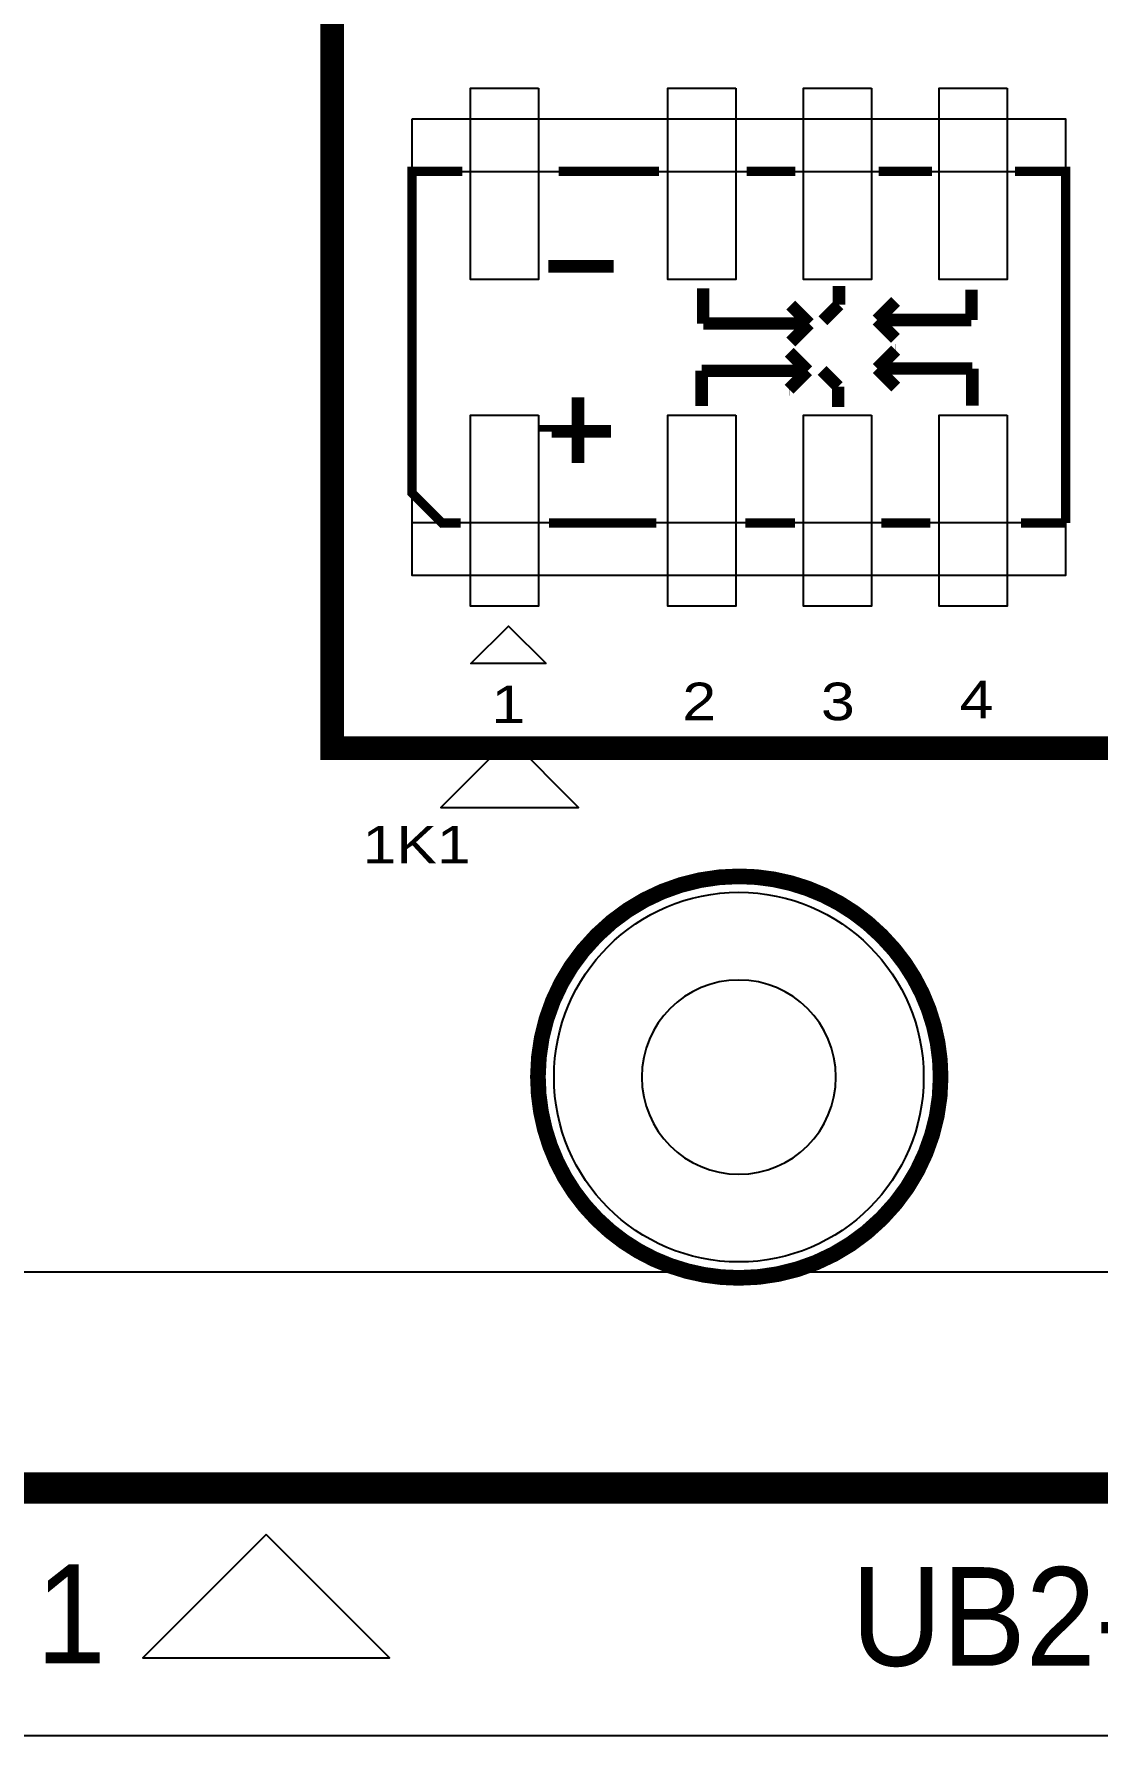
# Model space of a CAD drawing. Extents: x -0.3 to 74.7, y -2.5 to 45.9.
# Drawn here: x 20.46 to 37.71, y -2.54 to 25.06 of the extents above; entities that cross this region are included whole.
import ezdxf

# ---------------------------------------------------------------- set-up
doc = ezdxf.new("R2010")
doc.units = 0
for name, color, linetype in [('BG_OUTLINE', 254, 'CONTINUOUS'), ('BG_SILKSCREEN_TOP', 6, 'CONTINUOUS'), ('PG_SILKSCREEN_TOP', 5, 'CONTINUOUS'), ('PIN_TOP', 80, 'CONTINUOUS'), ('RD_SILKSCREEN_TOP', 142, 'CONTINUOUS')]:
    doc.layers.add(name, color=color, linetype=linetype)

msp = doc.modelspace()

# ---------------------------------------------------------------- linework, layer by layer
at = {"layer": 'BG_OUTLINE'}
msp.add_lwpolyline([(64.998346, 0), (64.998346, -2.54), (0, -2.54), (0, 39.958772), (64.998346, 39.958772), (64.998346, 0)], dxfattribs=at)
msp.add_lwpolyline([(33.464246, 8.142986, 1), (30.314646, 8.142986, 1)], format="xyb", close=True, dxfattribs=at)
at = {"layer": 'BG_SILKSCREEN_TOP'}
for points, const_width in [([(13.38961, 38.479222), (50.389536, 38.479222), (50.389536, 1.479296), (13.38961, 1.479296), (13.38961, 38.479222)], 0.508), ([(25.295606, 26.477976), (38.295326, 26.477976), (38.295326, 13.478002), (25.295606, 13.478002), (25.295606, 26.477976)], 0.381)]:
    msp.add_lwpolyline(points, dxfattribs=dict(at, const_width=const_width))
for points in [[(16.889476, 34.979356), (46.889416, 34.979356), (46.889416, 4.979416), (16.889476, 4.979416), (16.889476, 34.979356)], [(26.589482, 23.679404), (37.18941, 23.679404), (37.18941, 16.279368), (26.589482, 16.279368), (26.589482, 23.679404)], [(26.589482, 17.129506), (26.589482, 22.82952), (37.18941, 22.82952), (37.18941, 17.129506), (26.589482, 17.129506)]]:
    msp.add_lwpolyline(points, dxfattribs=at)
for points in [[(28.173934, 13.63472), (27.056334, 12.51712), (29.291534, 12.51712)], [(24.222964, 0.729234), (22.221952, -1.271778), (26.223976, -1.271778)]]:
    msp.add_lwpolyline(points, close=True, dxfattribs=at)
at = {"layer": 'PG_SILKSCREEN_TOP'}
for points, const_width in [([(27.404568, 22.829266), (26.589482, 22.829266), (26.589482, 17.774412), (26.589482, 17.614392), (27.077416, 17.126458), (27.379422, 17.129506)], 0.1524), ([(28.965398, 22.829266), (30.59557, 22.829266)], 0.1524), ([(32.014414, 22.829266), (32.804354, 22.829266)], 0.1524), ([(34.158428, 22.829266), (35.019488, 22.829266)], 0.1524), ([(36.367466, 22.829266), (37.18941, 22.829266), (37.18941, 17.129506)], 0.1524), ([(29.86151, 21.288756), (28.798774, 21.288756)], 0.2032), ([(31.312104, 20.935442), (31.312104, 20.362926)], 0.2032), ([(33.512252, 20.972018), (33.512252, 20.668234)], 0.2032), ([(35.6616, 20.4216), (35.6616, 20.913344)], 0.2032), ([(32.731202, 20.661884), (32.7279, 20.661884)], 0.2032), ([(33.030414, 20.362926), (32.731202, 20.661884)], 0.2032), ([(33.512252, 20.668234), (33.251394, 20.407376)], 0.2032), ([(34.13125, 20.4216), (34.430208, 20.720558)], 0.2032), ([(34.430208, 20.720558), (34.43351, 20.720558)], 0.2032), ([(31.312104, 20.362926), (33.030414, 20.362926)], 0.2032), ([(33.030414, 20.361402), (32.731202, 20.06219)], 0.2032), ([(33.030414, 20.362926), (33.030414, 20.361402)], 0.2032), ([(34.13125, 20.4216), (35.6616, 20.4216)], 0.2032), ([(34.13125, 20.420076), (34.430208, 20.121118)], 0.2032), ([(33.00476, 19.59737), (32.705802, 19.896582)], 0.2032), ([(34.134552, 19.63293), (34.43351, 19.931888)], 0.2032), ([(34.43351, 19.931888), (34.437066, 19.931888)], 0.2032), ([(31.28645, 19.595846), (33.00476, 19.595846)], 0.2032), ([(31.28645, 19.02333), (31.28645, 19.595846)], 0.2032), ([(33.00476, 19.595846), (32.705802, 19.296888)], 0.2032), ([(33.00476, 19.595846), (33.00476, 19.59737)], 0.2032), ([(33.50133, 19.341338), (33.240218, 19.60245)], 0.2032), ([(34.134552, 19.63293), (35.674554, 19.63293)], 0.2032), ([(34.134552, 19.631406), (34.43351, 19.332194)], 0.2032), ([(35.674554, 19.63293), (35.674554, 19.032982)], 0.2032), ([(32.705802, 19.296888), (32.702246, 19.296888)], 0.2032), ([(33.50133, 19.01063), (33.50133, 19.341338)], 0.2032), ([(29.282136, 19.163538), (29.282136, 18.100548)], 0.2032), ([(29.816806, 18.615914), (28.75407, 18.615914), (28.75407, 18.609564)], 0.2032), ([(30.550358, 17.129506), (28.810458, 17.129506)], 0.1524), ([(32.800544, 17.129506), (31.995364, 17.129506)], 0.1524), ([(34.996374, 17.129506), (34.200338, 17.129506)], 0.1524), ([(37.18941, 17.129506), (36.466526, 17.129506)], 0.1524)]:
    msp.add_lwpolyline(points, dxfattribs=dict(at, const_width=const_width))
msp.add_lwpolyline([(28.765246, 14.848586), (27.546046, 14.848586), (28.155646, 15.458186)], close=True, dxfattribs=at)
at = {"layer": 'PG_SILKSCREEN_TOP', "const_width": 0.254}
msp.add_lwpolyline([(35.161728, 8.143748, -0.198906), (34.21634, 5.861304), (34.19729, 5.842254, -0.198912), (31.89224, 4.887468), (31.890462, 4.887468, -0.198916), (29.586682, 5.841746), (29.584904, 5.843524, -0.198913), (28.631388, 8.145526), (28.631388, 8.151622, -0.198912), (29.574236, 10.427462), (29.593032, 10.446512), (29.593794, 10.447274, -0.198912), (31.891478, 11.399012, -0.198914), (34.189162, 10.447274), (34.220658, 10.415778, -0.198914), (35.161728, 8.143748)], format="xyb", dxfattribs=at)
at = {"layer": 'PIN_TOP'}
for points in [[(28.639389, 24.179403), (28.639389, 21.079333), (27.539315, 21.079333), (27.539315, 24.179403)], [(31.839535, 24.179403), (31.839535, 21.079333), (30.739461, 21.079333), (30.739461, 24.179403)], [(34.039429, 24.179403), (34.039429, 21.079333), (32.939355, 21.079333), (32.939355, 24.179403)], [(36.239577, 24.179403), (36.239577, 21.079333), (35.139503, 21.079333), (35.139503, 24.179403)], [(28.639389, 18.879439), (28.639389, 15.779369), (27.539315, 15.779369), (27.539315, 18.879439)], [(31.839535, 18.879439), (31.839535, 15.779369), (30.739461, 15.779369), (30.739461, 18.879439)], [(34.039429, 18.879439), (34.039429, 15.779369), (32.939355, 15.779369), (32.939355, 18.879439)], [(36.239577, 18.879439), (36.239577, 15.779369), (35.139503, 15.779369), (35.139503, 18.879439)]]:
    msp.add_lwpolyline(points, close=True, dxfattribs=at)
msp.add_circle((31.889446, 8.142986), 2.9972, dxfattribs=at)

# ---------------------------------------------------------------- texts
at = {"layer": 'BG_SILKSCREEN_TOP', "width": 0.952381}
for s, p in [('1', (20.492212, -1.359916)), ('UB2-5NUN-A01', (33.711388, -1.402842))]:
    msp.add_text(s, height=1.6002, dxfattribs=at).set_placement(p)
at = {"layer": 'PG_SILKSCREEN_TOP', "width": 1.208333}
for s, p in [('1', (27.876246, 13.883386)), ('2', (30.974538, 13.93063)), ('3', (33.221422, 13.93063)), ('4', (35.470846, 13.959586))]:
    msp.add_text(s, height=0.6096, dxfattribs=at).set_placement(p)
at = {"layer": 'RD_SILKSCREEN_TOP', "width": 1.208333}
msp.add_text('1K1', height=0.6096, dxfattribs=at).set_placement((25.78862, 11.6078))

doc.saveas('drawing.dxf')
